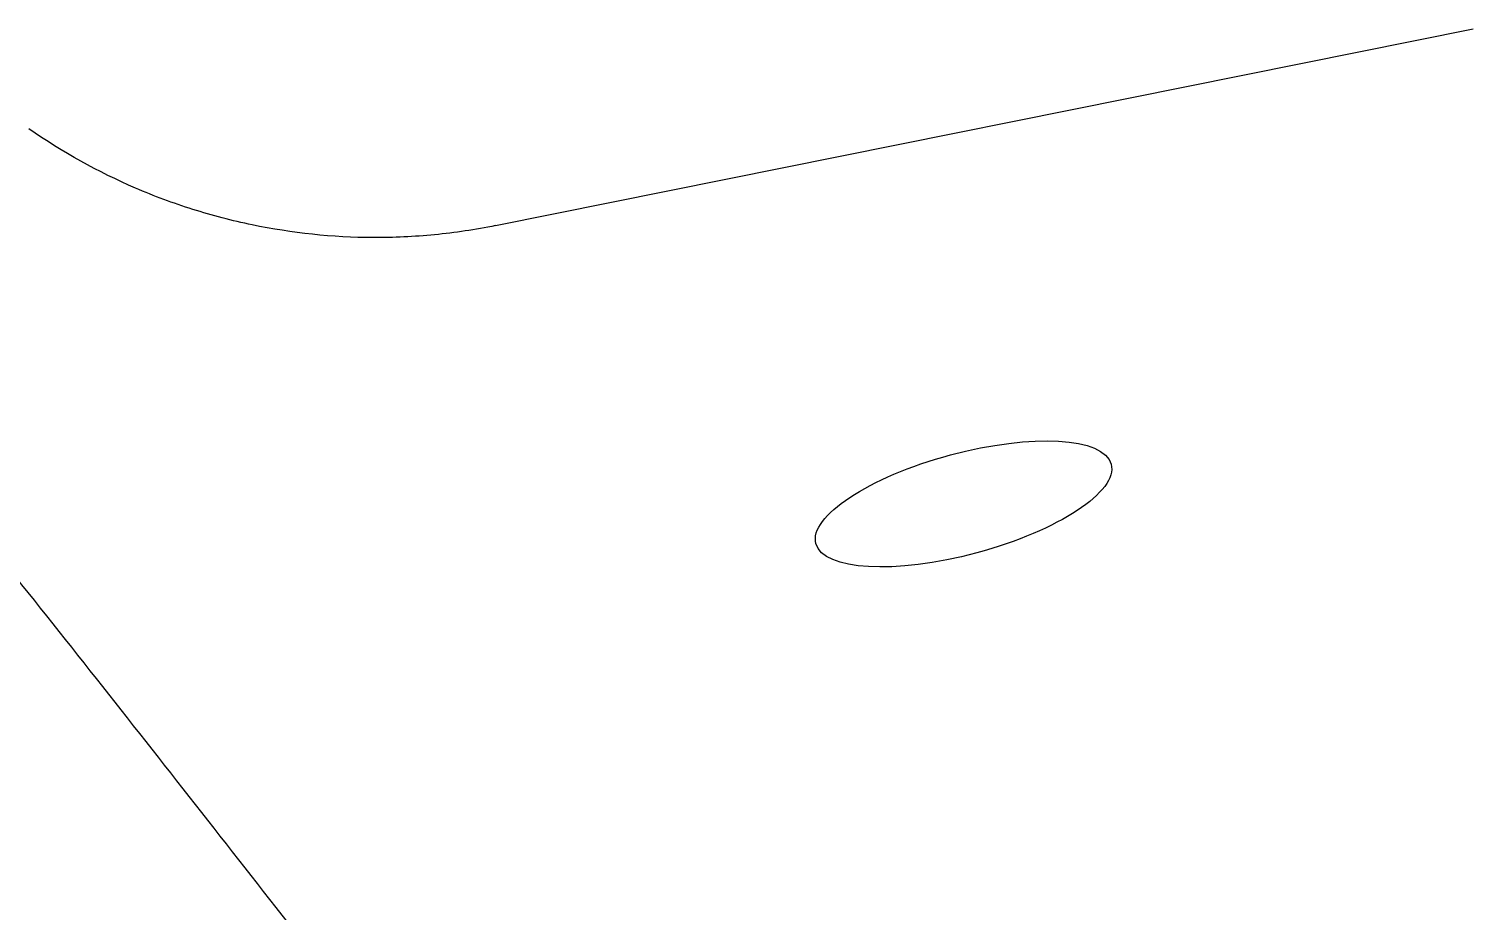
# Model space of a CAD drawing. Extents: x 528 to 612, y 788 to 934.
# Drawn here: x 553.853 to 558.577, y 879.259 to 882.143 of the extents above; entities that cross this region are included whole.
import ezdxf

# ---------------------------------------------------------------- set-up
doc = ezdxf.new("R2010")
doc.units = 0
doc.header["$MEASUREMENT"] = 0
doc.layers.add('1', color=4, linetype='Continuous')
doc.layers.add('LIGHT', color=1, linetype='Continuous')

# ---------------------------------------------------------------- blocks, each defined once
blk = doc.blocks.new('2018 FLASH')
at = {"layer": '1', "linetype": 'Continuous', "lineweight": 25}
blk.add_line((27.4144, 76.5811), (30.6121, 77.2243), dxfattribs=at)
for points, knots in [([(27.4144, 76.5812), (27.3484, 76.5679), (27.282, 76.558), (27.1816, 76.5482), (27.148, 76.5457), (27.081, 76.5426), (27.0476, 76.5419), (26.8809, 76.5426), (26.7489, 76.5566), (26.5856, 76.5905), (26.553, 76.5981), (26.4881, 76.615), (26.4557, 76.6243), (26.3599, 76.6545), (26.2975, 76.6777), (26.1147, 76.7565), (25.9984, 76.821), (25.8879, 76.8978)], [0, 0, 0, 0, 0.125, 0.125, 0.1875, 0.1875, 0.25, 0.25, 0.5, 0.5, 0.5625, 0.5625, 0.625, 0.625, 0.75, 0.75, 1, 1, 1, 1]), ([(27.4527, 73.388), (27.4393, 73.4054), (27.4258, 73.4228), (27.3985, 73.4577), (27.3576, 73.5099), (27.3164, 73.5622), (27.2342, 73.6667), (27.1793, 73.7363), (27.0151, 73.9451), (26.9062, 74.084), (26.5809, 74.4997), (26.3657, 74.7753), (25.9335, 75.3228), (25.7164, 75.5947), (25.3862, 75.9999), (25.2753, 76.1345), (25.0513, 76.4026), (24.9382, 76.5363), (24.8229, 76.6693)], [0, 0, 0, 0, 0.015625, 0.015625, 0.03125, 0.0625, 0.0625, 0.125, 0.125, 0.25, 0.25, 0.5, 0.5, 0.75, 0.75, 0.875, 0.875, 1, 1, 1, 1])]:
    blk.add_open_spline(points, degree=3, knots=knots, dxfattribs=at)
at = {"layer": 'LIGHT', "color": 1}
blk.add_ellipse((28.9453, 75.6714), major_axis=(0.4828, 0.1298), ratio=0.331525, dxfattribs=at)

msp = doc.modelspace()

# ---------------------------------------------------------------- block references
at = {"layer": '1'}
msp.add_blockref('2018 FLASH', (527.9647, 804.9191), dxfattribs=at)

doc.saveas('drawing.dxf')
